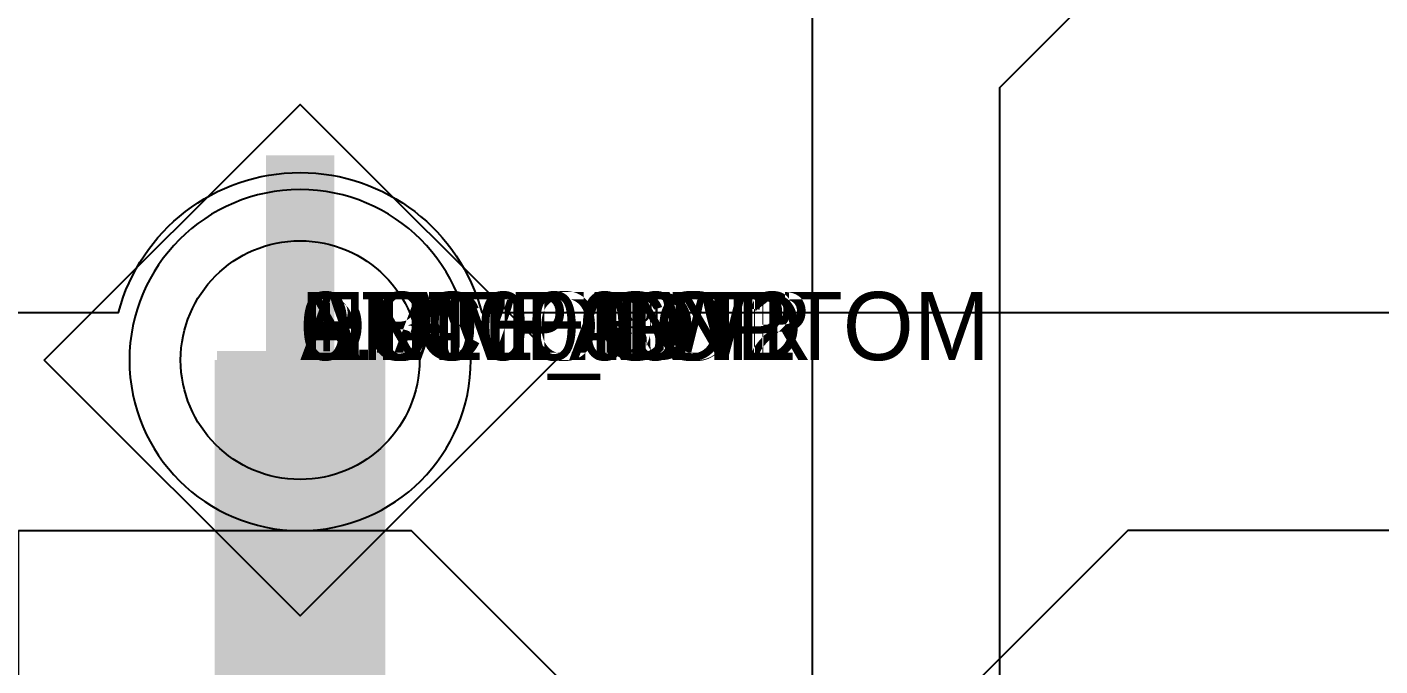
# Model space of a CAD drawing. Extents: x 0 to 323, y 0 to 320.
# Drawn here: x 115.563 to 119.526, y 263.208 to 265.083 of the extents above; entities that cross this region are included whole.
import ezdxf
from ezdxf.enums import TextEntityAlignment as Align

# ---------------------------------------------------------------- set-up
doc = ezdxf.new("R2010")
doc.units = 0
doc.header["$MEASUREMENT"] = 0
doc.layers.get('0').update_dxf_attribs({"linetype": 'CONTINUOUS'})
for name, color, linetype in [('CDN_FIGURES', 7, 'CONTINUOUS'), ('ETCH_BOTTOM', 7, 'CONTINUOUS'), ('ETCH_GND', 3, 'CONTINUOUS'), ('ETCH_INT1', 4, 'CONTINUOUS'), ('ETCH_INT2', 5, 'CONTINUOUS'), ('ETCH_PWR', 6, 'CONTINUOUS'), ('ETCH_TOP', 2, 'CONTINUOUS'), ('MANUFACTURING_NCLEGEND-1-6', 8, 'CONTINUOUS')]:
    doc.layers.add(name, color=color, linetype=linetype)

# ---------------------------------------------------------------- blocks, each defined once
blk = doc.blocks.new('PAD_INFO')
for tag in ['SHAPE_TYPE', 'PAD_HEIGHT', 'PAD_LAYER', 'PAD_TYPE', 'PAD_WIDTH']:
    blk.add_attdef(tag, (0, 0), '', height=0.2)
at = {"flags": 2}
blk.add_attdef('CDN_TYPE', (0, 0), '', height=0.2, dxfattribs=at)
blk = doc.blocks.new('DRILL_INFO')
at = {"flags": 2}
blk.add_attdef('CDN_TYPE', (0, 0), '', height=0.2, dxfattribs=at)
for tag in ['FSHAPE', 'FCHAR', 'DRILL_HEIGHT', 'DIAMETER', 'PLATED', 'DRILL_WIDTH']:
    blk.add_attdef(tag, (0, 0), '', height=0.2)
blk = doc.blocks.new('VIA0700X0300')
at = {"layer": 'ETCH_BOTTOM'}
blk.add_circle((0, 0), 0.35, dxfattribs=at)
at = {"layer": 'ETCH_GND'}
blk.add_circle((0, 0), 0.35, dxfattribs=at)
at = {"layer": 'ETCH_INT1'}
blk.add_circle((0, 0), 0.35, dxfattribs=at)
at = {"layer": 'ETCH_INT2'}
blk.add_circle((0, 0), 0.35, dxfattribs=at)
at = {"layer": 'ETCH_PWR'}
blk.add_circle((0, 0), 0.35, dxfattribs=at)
at = {"layer": 'ETCH_TOP'}
blk.add_circle((0, 0), 0.35, dxfattribs=at)
ref = blk.add_blockref('PAD_INFO', (0, 0))
ref.add_attrib('PAD_LAYER', 'ETCH_TOP', (0, 0), dxfattribs={"height": 0.2})
ref.add_attrib('SHAPE_TYPE', 'NULL', (0, 0), dxfattribs={"height": 0.2})
ref.add_attrib('PAD_TYPE', 'ANTIPAD', (0, 0), dxfattribs={"height": 0.2})
ref.add_attrib('PAD_WIDTH', '0.000000', (0, 0), dxfattribs={"height": 0.2})
ref.add_attrib('PAD_HEIGHT', '0.000000', (0, 0), dxfattribs={"height": 0.2})
ref = blk.add_blockref('PAD_INFO', (0, 0))
ref.add_attrib('PAD_LAYER', 'ETCH_GND', (0, 0), dxfattribs={"height": 0.2})
ref.add_attrib('SHAPE_TYPE', 'NULL', (0, 0), dxfattribs={"height": 0.2})
ref.add_attrib('PAD_TYPE', 'ANTIPAD', (0, 0), dxfattribs={"height": 0.2})
ref.add_attrib('PAD_WIDTH', '0.000000', (0, 0), dxfattribs={"height": 0.2})
ref.add_attrib('PAD_HEIGHT', '0.000000', (0, 0), dxfattribs={"height": 0.2})
ref = blk.add_blockref('PAD_INFO', (0, 0))
ref.add_attrib('PAD_LAYER', 'ETCH_INT1', (0, 0), dxfattribs={"height": 0.2})
ref.add_attrib('SHAPE_TYPE', 'NULL', (0, 0), dxfattribs={"height": 0.2})
ref.add_attrib('PAD_TYPE', 'ANTIPAD', (0, 0), dxfattribs={"height": 0.2})
ref.add_attrib('PAD_WIDTH', '0.000000', (0, 0), dxfattribs={"height": 0.2})
ref.add_attrib('PAD_HEIGHT', '0.000000', (0, 0), dxfattribs={"height": 0.2})
ref = blk.add_blockref('PAD_INFO', (0, 0))
ref.add_attrib('PAD_LAYER', 'ETCH_INT2', (0, 0), dxfattribs={"height": 0.2})
ref.add_attrib('SHAPE_TYPE', 'NULL', (0, 0), dxfattribs={"height": 0.2})
ref.add_attrib('PAD_TYPE', 'ANTIPAD', (0, 0), dxfattribs={"height": 0.2})
ref.add_attrib('PAD_WIDTH', '0.000000', (0, 0), dxfattribs={"height": 0.2})
ref.add_attrib('PAD_HEIGHT', '0.000000', (0, 0), dxfattribs={"height": 0.2})
ref = blk.add_blockref('PAD_INFO', (0, 0))
ref.add_attrib('PAD_LAYER', 'ETCH_PWR', (0, 0), dxfattribs={"height": 0.2})
ref.add_attrib('SHAPE_TYPE', 'NULL', (0, 0), dxfattribs={"height": 0.2})
ref.add_attrib('PAD_TYPE', 'ANTIPAD', (0, 0), dxfattribs={"height": 0.2})
ref.add_attrib('PAD_WIDTH', '0.000000', (0, 0), dxfattribs={"height": 0.2})
ref.add_attrib('PAD_HEIGHT', '0.000000', (0, 0), dxfattribs={"height": 0.2})
ref = blk.add_blockref('PAD_INFO', (0, 0))
ref.add_attrib('PAD_LAYER', 'ETCH_BOTTOM', (0, 0), dxfattribs={"height": 0.2})
ref.add_attrib('SHAPE_TYPE', 'NULL', (0, 0), dxfattribs={"height": 0.2})
ref.add_attrib('PAD_TYPE', 'ANTIPAD', (0, 0), dxfattribs={"height": 0.2})
ref.add_attrib('PAD_WIDTH', '0.000000', (0, 0), dxfattribs={"height": 0.2})
ref.add_attrib('PAD_HEIGHT', '0.000000', (0, 0), dxfattribs={"height": 0.2})
ref = blk.add_blockref('PAD_INFO', (0, 0))
ref.add_attrib('PAD_LAYER', 'ETCH_TOP', (0, 0), dxfattribs={"height": 0.2})
ref.add_attrib('SHAPE_TYPE', 'NULL', (0, 0), dxfattribs={"height": 0.2})
ref.add_attrib('PAD_TYPE', 'THERMAL', (0, 0), dxfattribs={"height": 0.2})
ref.add_attrib('PAD_WIDTH', '0.000000', (0, 0), dxfattribs={"height": 0.2})
ref.add_attrib('PAD_HEIGHT', '0.000000', (0, 0), dxfattribs={"height": 0.2})
ref = blk.add_blockref('PAD_INFO', (0, 0))
ref.add_attrib('PAD_LAYER', 'ETCH_GND', (0, 0), dxfattribs={"height": 0.2})
ref.add_attrib('SHAPE_TYPE', 'NULL', (0, 0), dxfattribs={"height": 0.2})
ref.add_attrib('PAD_TYPE', 'THERMAL', (0, 0), dxfattribs={"height": 0.2})
ref.add_attrib('PAD_WIDTH', '0.000000', (0, 0), dxfattribs={"height": 0.2})
ref.add_attrib('PAD_HEIGHT', '0.000000', (0, 0), dxfattribs={"height": 0.2})
ref = blk.add_blockref('PAD_INFO', (0, 0))
ref.add_attrib('PAD_LAYER', 'ETCH_INT1', (0, 0), dxfattribs={"height": 0.2})
ref.add_attrib('SHAPE_TYPE', 'NULL', (0, 0), dxfattribs={"height": 0.2})
ref.add_attrib('PAD_TYPE', 'THERMAL', (0, 0), dxfattribs={"height": 0.2})
ref.add_attrib('PAD_WIDTH', '0.000000', (0, 0), dxfattribs={"height": 0.2})
ref.add_attrib('PAD_HEIGHT', '0.000000', (0, 0), dxfattribs={"height": 0.2})
ref = blk.add_blockref('PAD_INFO', (0, 0))
ref.add_attrib('PAD_LAYER', 'ETCH_INT2', (0, 0), dxfattribs={"height": 0.2})
ref.add_attrib('SHAPE_TYPE', 'NULL', (0, 0), dxfattribs={"height": 0.2})
ref.add_attrib('PAD_TYPE', 'THERMAL', (0, 0), dxfattribs={"height": 0.2})
ref.add_attrib('PAD_WIDTH', '0.000000', (0, 0), dxfattribs={"height": 0.2})
ref.add_attrib('PAD_HEIGHT', '0.000000', (0, 0), dxfattribs={"height": 0.2})
ref = blk.add_blockref('PAD_INFO', (0, 0))
ref.add_attrib('PAD_LAYER', 'ETCH_PWR', (0, 0), dxfattribs={"height": 0.2})
ref.add_attrib('SHAPE_TYPE', 'NULL', (0, 0), dxfattribs={"height": 0.2})
ref.add_attrib('PAD_TYPE', 'THERMAL', (0, 0), dxfattribs={"height": 0.2})
ref.add_attrib('PAD_WIDTH', '0.000000', (0, 0), dxfattribs={"height": 0.2})
ref.add_attrib('PAD_HEIGHT', '0.000000', (0, 0), dxfattribs={"height": 0.2})
ref = blk.add_blockref('PAD_INFO', (0, 0))
ref.add_attrib('PAD_LAYER', 'ETCH_BOTTOM', (0, 0), dxfattribs={"height": 0.2})
ref.add_attrib('SHAPE_TYPE', 'NULL', (0, 0), dxfattribs={"height": 0.2})
ref.add_attrib('PAD_TYPE', 'THERMAL', (0, 0), dxfattribs={"height": 0.2})
ref.add_attrib('PAD_WIDTH', '0.000000', (0, 0), dxfattribs={"height": 0.2})
ref.add_attrib('PAD_HEIGHT', '0.000000', (0, 0), dxfattribs={"height": 0.2})
ref = blk.add_blockref('PAD_INFO', (0, 0))
ref.add_attrib('PAD_LAYER', 'ETCH_TOP', (0, 0), dxfattribs={"height": 0.2})
ref.add_attrib('SHAPE_TYPE', 'CIRCLE', (0, 0), dxfattribs={"height": 0.2})
ref.add_attrib('PAD_TYPE', 'REGULAR', (0, 0), dxfattribs={"height": 0.2})
ref.add_attrib('PAD_WIDTH', '0.700000', (0, 0), dxfattribs={"height": 0.2})
ref.add_attrib('PAD_HEIGHT', '0.700000', (0, 0), dxfattribs={"height": 0.2})
ref = blk.add_blockref('PAD_INFO', (0, 0))
ref.add_attrib('PAD_LAYER', 'ETCH_GND', (0, 0), dxfattribs={"height": 0.2})
ref.add_attrib('SHAPE_TYPE', 'CIRCLE', (0, 0), dxfattribs={"height": 0.2})
ref.add_attrib('PAD_TYPE', 'REGULAR', (0, 0), dxfattribs={"height": 0.2})
ref.add_attrib('PAD_WIDTH', '0.700000', (0, 0), dxfattribs={"height": 0.2})
ref.add_attrib('PAD_HEIGHT', '0.700000', (0, 0), dxfattribs={"height": 0.2})
ref = blk.add_blockref('PAD_INFO', (0, 0))
ref.add_attrib('PAD_LAYER', 'ETCH_INT1', (0, 0), dxfattribs={"height": 0.2})
ref.add_attrib('SHAPE_TYPE', 'CIRCLE', (0, 0), dxfattribs={"height": 0.2})
ref.add_attrib('PAD_TYPE', 'REGULAR', (0, 0), dxfattribs={"height": 0.2})
ref.add_attrib('PAD_WIDTH', '0.700000', (0, 0), dxfattribs={"height": 0.2})
ref.add_attrib('PAD_HEIGHT', '0.700000', (0, 0), dxfattribs={"height": 0.2})
ref = blk.add_blockref('PAD_INFO', (0, 0))
ref.add_attrib('PAD_LAYER', 'ETCH_INT2', (0, 0), dxfattribs={"height": 0.2})
ref.add_attrib('SHAPE_TYPE', 'CIRCLE', (0, 0), dxfattribs={"height": 0.2})
ref.add_attrib('PAD_TYPE', 'REGULAR', (0, 0), dxfattribs={"height": 0.2})
ref.add_attrib('PAD_WIDTH', '0.700000', (0, 0), dxfattribs={"height": 0.2})
ref.add_attrib('PAD_HEIGHT', '0.700000', (0, 0), dxfattribs={"height": 0.2})
ref = blk.add_blockref('PAD_INFO', (0, 0))
ref.add_attrib('PAD_LAYER', 'ETCH_PWR', (0, 0), dxfattribs={"height": 0.2})
ref.add_attrib('SHAPE_TYPE', 'CIRCLE', (0, 0), dxfattribs={"height": 0.2})
ref.add_attrib('PAD_TYPE', 'REGULAR', (0, 0), dxfattribs={"height": 0.2})
ref.add_attrib('PAD_WIDTH', '0.700000', (0, 0), dxfattribs={"height": 0.2})
ref.add_attrib('PAD_HEIGHT', '0.700000', (0, 0), dxfattribs={"height": 0.2})
ref = blk.add_blockref('PAD_INFO', (0, 0))
ref.add_attrib('PAD_LAYER', 'ETCH_BOTTOM', (0, 0), dxfattribs={"height": 0.2})
ref.add_attrib('SHAPE_TYPE', 'CIRCLE', (0, 0), dxfattribs={"height": 0.2})
ref.add_attrib('PAD_TYPE', 'REGULAR', (0, 0), dxfattribs={"height": 0.2})
ref.add_attrib('PAD_WIDTH', '0.700000', (0, 0), dxfattribs={"height": 0.2})
ref.add_attrib('PAD_HEIGHT', '0.700000', (0, 0), dxfattribs={"height": 0.2})
ref = blk.add_blockref('DRILL_INFO', (0, 0))
ref.add_attrib('DIAMETER', '0.300000', (0, 0), dxfattribs={"height": 0.2})
ref.add_attrib('PLATED', 'PLATED', (0, 0), dxfattribs={"height": 0.2})
ref.add_attrib('FSHAPE', 'DIAMOND', (0, 0), dxfattribs={"height": 0.2})
ref.add_attrib('FCHAR', '+', (0, 0), dxfattribs={"height": 0.2})
ref.add_attrib('DRILL_WIDTH', '1.500000', (0, 0), dxfattribs={"height": 0.2})
ref.add_attrib('DRILL_HEIGHT', '1.500000', (0, 0), dxfattribs={"height": 0.2})
for tag in ['CDN_TYPE', 'PIN']:
    blk.add_attdef(tag, (0, 0), '', height=0.2)
at = {"flags": 2}
for tag in ['PSTKNAME', 'BBV']:
    blk.add_attdef(tag, (0, 0), '', height=0.2, dxfattribs=at)
blk = doc.blocks.new('FIGURE_DIAMOND')
at = {"layer": 'CDN_FIGURES'}
blk.add_lwpolyline([(-0.5, 0), (0, 0.5), (0.5, 0), (0, -0.5)], close=True, dxfattribs=at)
blk = doc.blocks.new('RC1650X2700TS_C1')
at = {"layer": 'ETCH_TOP'}
blk.add_lwpolyline([(0.825, 1.35), (-0.325, 1.35), (-0.825, 0.85), (-0.825, -1.35), (0.825, -1.35)], close=True, dxfattribs=at)
for tag in ['CDN_TYPE', 'PIN']:
    blk.add_attdef(tag, (0, 0), '', height=0.2)
at = {"flags": 2}
for tag in ['PSTKNAME', 'BBV']:
    blk.add_attdef(tag, (0, 0), '', height=0.2, dxfattribs=at)
blk = doc.blocks.new('RC1650X2700TS_C')
at = {"layer": 'ETCH_TOP'}
blk.add_lwpolyline([(-0.825, 1.35), (0.325, 1.35), (0.825, 0.85), (0.825, -1.35), (-0.825, -1.35)], close=True, dxfattribs=at)
ref = blk.add_blockref('PAD_INFO', (0, 0))
ref.add_attrib('PAD_LAYER', 'ETCH_TOP', (0, 0), dxfattribs={"height": 0.2})
ref.add_attrib('SHAPE_TYPE', 'NULL', (0, 0), dxfattribs={"height": 0.2})
ref.add_attrib('PAD_TYPE', 'ANTIPAD', (0, 0), dxfattribs={"height": 0.2})
ref.add_attrib('PAD_WIDTH', '0.000000', (0, 0), dxfattribs={"height": 0.2})
ref.add_attrib('PAD_HEIGHT', '0.000000', (0, 0), dxfattribs={"height": 0.2})
ref = blk.add_blockref('PAD_INFO', (0, 0))
ref.add_attrib('PAD_LAYER', 'ETCH_GND', (0, 0), dxfattribs={"height": 0.2})
ref.add_attrib('SHAPE_TYPE', 'NULL', (0, 0), dxfattribs={"height": 0.2})
ref.add_attrib('PAD_TYPE', 'ANTIPAD', (0, 0), dxfattribs={"height": 0.2})
ref.add_attrib('PAD_WIDTH', '0.000000', (0, 0), dxfattribs={"height": 0.2})
ref.add_attrib('PAD_HEIGHT', '0.000000', (0, 0), dxfattribs={"height": 0.2})
ref = blk.add_blockref('PAD_INFO', (0, 0))
ref.add_attrib('PAD_LAYER', 'ETCH_INT1', (0, 0), dxfattribs={"height": 0.2})
ref.add_attrib('SHAPE_TYPE', 'NULL', (0, 0), dxfattribs={"height": 0.2})
ref.add_attrib('PAD_TYPE', 'ANTIPAD', (0, 0), dxfattribs={"height": 0.2})
ref.add_attrib('PAD_WIDTH', '0.000000', (0, 0), dxfattribs={"height": 0.2})
ref.add_attrib('PAD_HEIGHT', '0.000000', (0, 0), dxfattribs={"height": 0.2})
ref = blk.add_blockref('PAD_INFO', (0, 0))
ref.add_attrib('PAD_LAYER', 'ETCH_INT2', (0, 0), dxfattribs={"height": 0.2})
ref.add_attrib('SHAPE_TYPE', 'NULL', (0, 0), dxfattribs={"height": 0.2})
ref.add_attrib('PAD_TYPE', 'ANTIPAD', (0, 0), dxfattribs={"height": 0.2})
ref.add_attrib('PAD_WIDTH', '0.000000', (0, 0), dxfattribs={"height": 0.2})
ref.add_attrib('PAD_HEIGHT', '0.000000', (0, 0), dxfattribs={"height": 0.2})
ref = blk.add_blockref('PAD_INFO', (0, 0))
ref.add_attrib('PAD_LAYER', 'ETCH_PWR', (0, 0), dxfattribs={"height": 0.2})
ref.add_attrib('SHAPE_TYPE', 'NULL', (0, 0), dxfattribs={"height": 0.2})
ref.add_attrib('PAD_TYPE', 'ANTIPAD', (0, 0), dxfattribs={"height": 0.2})
ref.add_attrib('PAD_WIDTH', '0.000000', (0, 0), dxfattribs={"height": 0.2})
ref.add_attrib('PAD_HEIGHT', '0.000000', (0, 0), dxfattribs={"height": 0.2})
ref = blk.add_blockref('PAD_INFO', (0, 0))
ref.add_attrib('PAD_LAYER', 'ETCH_BOTTOM', (0, 0), dxfattribs={"height": 0.2})
ref.add_attrib('SHAPE_TYPE', 'NULL', (0, 0), dxfattribs={"height": 0.2})
ref.add_attrib('PAD_TYPE', 'ANTIPAD', (0, 0), dxfattribs={"height": 0.2})
ref.add_attrib('PAD_WIDTH', '0.000000', (0, 0), dxfattribs={"height": 0.2})
ref.add_attrib('PAD_HEIGHT', '0.000000', (0, 0), dxfattribs={"height": 0.2})
ref = blk.add_blockref('PAD_INFO', (0, 0))
ref.add_attrib('PAD_LAYER', 'ETCH_TOP', (0, 0), dxfattribs={"height": 0.2})
ref.add_attrib('SHAPE_TYPE', 'NULL', (0, 0), dxfattribs={"height": 0.2})
ref.add_attrib('PAD_TYPE', 'THERMAL', (0, 0), dxfattribs={"height": 0.2})
ref.add_attrib('PAD_WIDTH', '0.000000', (0, 0), dxfattribs={"height": 0.2})
ref.add_attrib('PAD_HEIGHT', '0.000000', (0, 0), dxfattribs={"height": 0.2})
ref = blk.add_blockref('PAD_INFO', (0, 0))
ref.add_attrib('PAD_LAYER', 'ETCH_GND', (0, 0), dxfattribs={"height": 0.2})
ref.add_attrib('SHAPE_TYPE', 'NULL', (0, 0), dxfattribs={"height": 0.2})
ref.add_attrib('PAD_TYPE', 'THERMAL', (0, 0), dxfattribs={"height": 0.2})
ref.add_attrib('PAD_WIDTH', '0.000000', (0, 0), dxfattribs={"height": 0.2})
ref.add_attrib('PAD_HEIGHT', '0.000000', (0, 0), dxfattribs={"height": 0.2})
ref = blk.add_blockref('PAD_INFO', (0, 0))
ref.add_attrib('PAD_LAYER', 'ETCH_INT1', (0, 0), dxfattribs={"height": 0.2})
ref.add_attrib('SHAPE_TYPE', 'NULL', (0, 0), dxfattribs={"height": 0.2})
ref.add_attrib('PAD_TYPE', 'THERMAL', (0, 0), dxfattribs={"height": 0.2})
ref.add_attrib('PAD_WIDTH', '0.000000', (0, 0), dxfattribs={"height": 0.2})
ref.add_attrib('PAD_HEIGHT', '0.000000', (0, 0), dxfattribs={"height": 0.2})
ref = blk.add_blockref('PAD_INFO', (0, 0))
ref.add_attrib('PAD_LAYER', 'ETCH_INT2', (0, 0), dxfattribs={"height": 0.2})
ref.add_attrib('SHAPE_TYPE', 'NULL', (0, 0), dxfattribs={"height": 0.2})
ref.add_attrib('PAD_TYPE', 'THERMAL', (0, 0), dxfattribs={"height": 0.2})
ref.add_attrib('PAD_WIDTH', '0.000000', (0, 0), dxfattribs={"height": 0.2})
ref.add_attrib('PAD_HEIGHT', '0.000000', (0, 0), dxfattribs={"height": 0.2})
ref = blk.add_blockref('PAD_INFO', (0, 0))
ref.add_attrib('PAD_LAYER', 'ETCH_PWR', (0, 0), dxfattribs={"height": 0.2})
ref.add_attrib('SHAPE_TYPE', 'NULL', (0, 0), dxfattribs={"height": 0.2})
ref.add_attrib('PAD_TYPE', 'THERMAL', (0, 0), dxfattribs={"height": 0.2})
ref.add_attrib('PAD_WIDTH', '0.000000', (0, 0), dxfattribs={"height": 0.2})
ref.add_attrib('PAD_HEIGHT', '0.000000', (0, 0), dxfattribs={"height": 0.2})
ref = blk.add_blockref('PAD_INFO', (0, 0))
ref.add_attrib('PAD_LAYER', 'ETCH_BOTTOM', (0, 0), dxfattribs={"height": 0.2})
ref.add_attrib('SHAPE_TYPE', 'NULL', (0, 0), dxfattribs={"height": 0.2})
ref.add_attrib('PAD_TYPE', 'THERMAL', (0, 0), dxfattribs={"height": 0.2})
ref.add_attrib('PAD_WIDTH', '0.000000', (0, 0), dxfattribs={"height": 0.2})
ref.add_attrib('PAD_HEIGHT', '0.000000', (0, 0), dxfattribs={"height": 0.2})
ref = blk.add_blockref('PAD_INFO', (0, 0))
ref.add_attrib('PAD_LAYER', 'ETCH_GND', (0, 0), dxfattribs={"height": 0.2})
ref.add_attrib('SHAPE_TYPE', 'NULL', (0, 0), dxfattribs={"height": 0.2})
ref.add_attrib('PAD_TYPE', 'REGULAR', (0, 0), dxfattribs={"height": 0.2})
ref.add_attrib('PAD_WIDTH', '0.000000', (0, 0), dxfattribs={"height": 0.2})
ref.add_attrib('PAD_HEIGHT', '0.000000', (0, 0), dxfattribs={"height": 0.2})
ref = blk.add_blockref('PAD_INFO', (0, 0))
ref.add_attrib('PAD_LAYER', 'ETCH_INT1', (0, 0), dxfattribs={"height": 0.2})
ref.add_attrib('SHAPE_TYPE', 'NULL', (0, 0), dxfattribs={"height": 0.2})
ref.add_attrib('PAD_TYPE', 'REGULAR', (0, 0), dxfattribs={"height": 0.2})
ref.add_attrib('PAD_WIDTH', '0.000000', (0, 0), dxfattribs={"height": 0.2})
ref.add_attrib('PAD_HEIGHT', '0.000000', (0, 0), dxfattribs={"height": 0.2})
ref = blk.add_blockref('PAD_INFO', (0, 0))
ref.add_attrib('PAD_LAYER', 'ETCH_INT2', (0, 0), dxfattribs={"height": 0.2})
ref.add_attrib('SHAPE_TYPE', 'NULL', (0, 0), dxfattribs={"height": 0.2})
ref.add_attrib('PAD_TYPE', 'REGULAR', (0, 0), dxfattribs={"height": 0.2})
ref.add_attrib('PAD_WIDTH', '0.000000', (0, 0), dxfattribs={"height": 0.2})
ref.add_attrib('PAD_HEIGHT', '0.000000', (0, 0), dxfattribs={"height": 0.2})
ref = blk.add_blockref('PAD_INFO', (0, 0))
ref.add_attrib('PAD_LAYER', 'ETCH_PWR', (0, 0), dxfattribs={"height": 0.2})
ref.add_attrib('SHAPE_TYPE', 'NULL', (0, 0), dxfattribs={"height": 0.2})
ref.add_attrib('PAD_TYPE', 'REGULAR', (0, 0), dxfattribs={"height": 0.2})
ref.add_attrib('PAD_WIDTH', '0.000000', (0, 0), dxfattribs={"height": 0.2})
ref.add_attrib('PAD_HEIGHT', '0.000000', (0, 0), dxfattribs={"height": 0.2})
ref = blk.add_blockref('PAD_INFO', (0, 0))
ref.add_attrib('PAD_LAYER', 'ETCH_BOTTOM', (0, 0), dxfattribs={"height": 0.2})
ref.add_attrib('SHAPE_TYPE', 'NULL', (0, 0), dxfattribs={"height": 0.2})
ref.add_attrib('PAD_TYPE', 'REGULAR', (0, 0), dxfattribs={"height": 0.2})
ref.add_attrib('PAD_WIDTH', '0.000000', (0, 0), dxfattribs={"height": 0.2})
ref.add_attrib('PAD_HEIGHT', '0.000000', (0, 0), dxfattribs={"height": 0.2})
ref = blk.add_blockref('DRILL_INFO', (0, 0))
ref.add_attrib('DIAMETER', '0.000000', (0, 0), dxfattribs={"height": 0.2})
ref.add_attrib('PLATED', 'PLATED', (0, 0), dxfattribs={"height": 0.2})
ref.add_attrib('FSHAPE', 'NULL', (0, 0), dxfattribs={"height": 0.2})
ref.add_attrib('DRILL_WIDTH', '0.000000', (0, 0), dxfattribs={"height": 0.2})
ref.add_attrib('DRILL_HEIGHT', '0.000000', (0, 0), dxfattribs={"height": 0.2})
ref = blk.add_blockref('PAD_INFO', (0, 0))
ref.add_attrib('PAD_LAYER', 'ETCH_TOP', (0, 0), dxfattribs={"height": 0.2})
ref.add_attrib('SHAPE_TYPE', 'SHAPE', (0, 0), dxfattribs={"height": 0.2})
ref.add_attrib('PAD_TYPE', 'REGULAR', (0, 0), dxfattribs={"height": 0.2})
ref.add_attrib('PAD_WIDTH', '1.650000', (0, 0), dxfattribs={"height": 0.2})
ref.add_attrib('PAD_HEIGHT', '2.700000', (0, 0), dxfattribs={"height": 0.2})
for tag in ['CDN_TYPE', 'PIN']:
    blk.add_attdef(tag, (0, 0), '', height=0.2)
at = {"flags": 2}
for tag in ['PSTKNAME', 'BBV']:
    blk.add_attdef(tag, (0, 0), '', height=0.2, dxfattribs=at)
blk = doc.blocks.new('F94')
at = {"layer": 'ETCH_TOP'}
ref = blk.add_blockref('RC1650X2700TS_C', (0, 0), dxfattribs=at)
ref.add_attrib('CDN_TYPE', 'PIN', (0, 0), dxfattribs={"height": 0.2})
ref.add_attrib('PIN', '1', (0, 0), dxfattribs={"height": 0.2})
blk.add_blockref('RC1650X2700TS_C1', (2.75, 0), dxfattribs=at)
at = {"flags": 2}
for tag in ['SYMBOL_TYPE', 'CDN_TYPE', 'REFDES']:
    blk.add_attdef(tag, (0, 0), '', height=0.2, dxfattribs=at)

msp = doc.modelspace()

# ---------------------------------------------------------------- linework, layer by layer
at = {"layer": 'ETCH_BOTTOM'}
for points in [[(116.3626, 264.1055, 0.2, 0.2, 0), (116.3626, 264.7063, 0.2, 0.2, 0)], [(116.3626, 262.2555, 0.5, 0.5, 0), (116.3626, 264.1055, 0.5, 0.5, 0)]]:
    msp.add_lwpolyline(points, format="xyseb", dxfattribs=at)
msp.add_lwpolyline([(116.8576, 260.3155, -0.626492), (115.8676, 260.3155), (114.9126, 260.3155), (114.9126, 261.7655, -0.61243), (114.9126, 262.7455), (114.9126, 264.2455), (115.8306, 264.2455, -0.770889), (116.8946, 264.2455), (120.2926, 264.2455), (120.2926, 264.1895, -0.471886), (121.0077, 263.6005), (121.0077, 263.5505, -0.198912), (120.8319, 263.1262), (120.4877, 262.7819), (120.4877, 260.3554), (120.2926, 260.3554), (120.2926, 260.3155)], format="xyb", close=True, dxfattribs=at)
at = {"layer": 'ETCH_INT1'}
msp.add_lwpolyline([(116.8627, 264.1055, 1), (115.8625, 264.1055, 1)], format="xyb", close=True, dxfattribs=at)
at = {"layer": 'ETCH_INT2'}
msp.add_lwpolyline([(116.3626, 264.6056, 1), (116.3626, 263.6054, 1)], format="xyb", close=True, dxfattribs=at)
at = {"layer": 'ETCH_PWR'}
for points in [[(117.8626, 265.2055), (117.8626, 261.8555), (115.4628, 261.8555, 2.998401), (114.8624, 261.8555), (104.1626, 261.8555), (103.0626, 262.9555), (103.0626, 267.0555)], [(102.5626, 266.4555), (102.5626, 262.4055), (103.2843, 261.6838), (103.2877, 261.6702, 0.136202), (103.5115, 261.2744), (103.7465, 261.0394, 0.595563), (105.1794, 261.4653), (105.1879, 261.5055), (118.4126, 261.5055), (118.4126, 264.9055), (119.4126, 265.9055)]]:
    msp.add_lwpolyline(points, format="xyb", dxfattribs=at)
msp.add_lwpolyline([(116.8627, 264.1055, 1), (115.8625, 264.1055, 1)], format="xyb", close=True, dxfattribs=at)

# ---------------------------------------------------------------- block references
at = {"xscale": -1}
msp.add_blockref('F94', (119.1126, 262.2555), dxfattribs=at)
at = {"layer": 'ETCH_TOP'}
msp.add_blockref('VIA0700X0300', (116.3626, 264.1055), dxfattribs=at)
at = {"layer": 'MANUFACTURING_NCLEGEND-1-6', "xscale": 1.5, "yscale": 1.5}
msp.add_blockref('FIGURE_DIAMOND', (116.3626, 264.1055), dxfattribs=at)

# ---------------------------------------------------------------- texts
at = {"layer": 'MANUFACTURING_NCLEGEND-1-6'}
msp.add_text('+', height=0.75, dxfattribs=at).set_placement((116.3626, 264.1055), align=Align.MIDDLE_CENTER)

doc.saveas('drawing.dxf')
